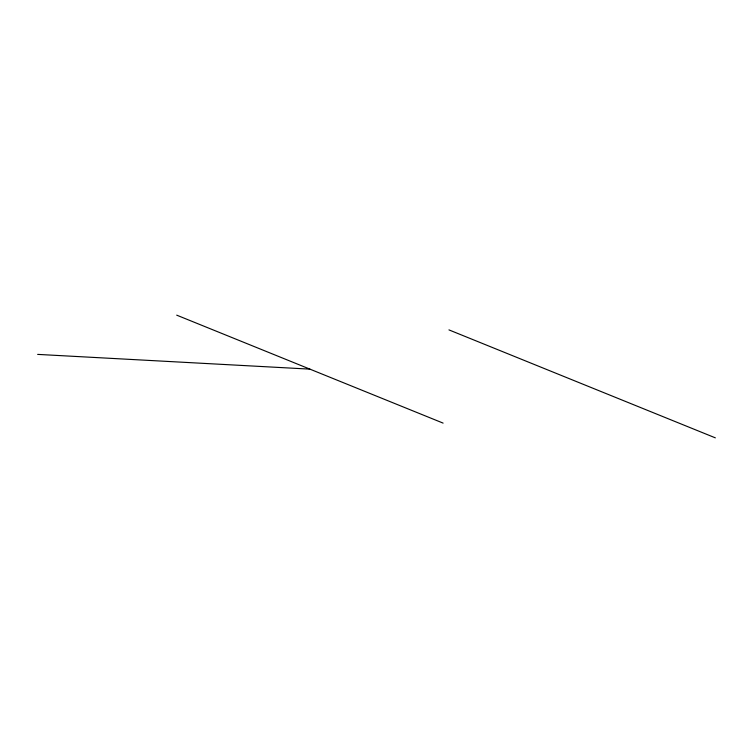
<?xml version="1.0" encoding="UTF-8"?>
<svg xmlns="http://www.w3.org/2000/svg" width="753" height="753" viewBox="0 0 753 753"><rect width="100%" height="100%" fill="white"/><g stroke="black" fill="none" stroke-linecap="round" stroke-linejoin="round"><path stroke-width="1.13" d="M37.65 354.39L309.897 369.13M448.948 329.889L715.35 437.851M176.701 315.149L443.103 423.111"/></g></svg>
